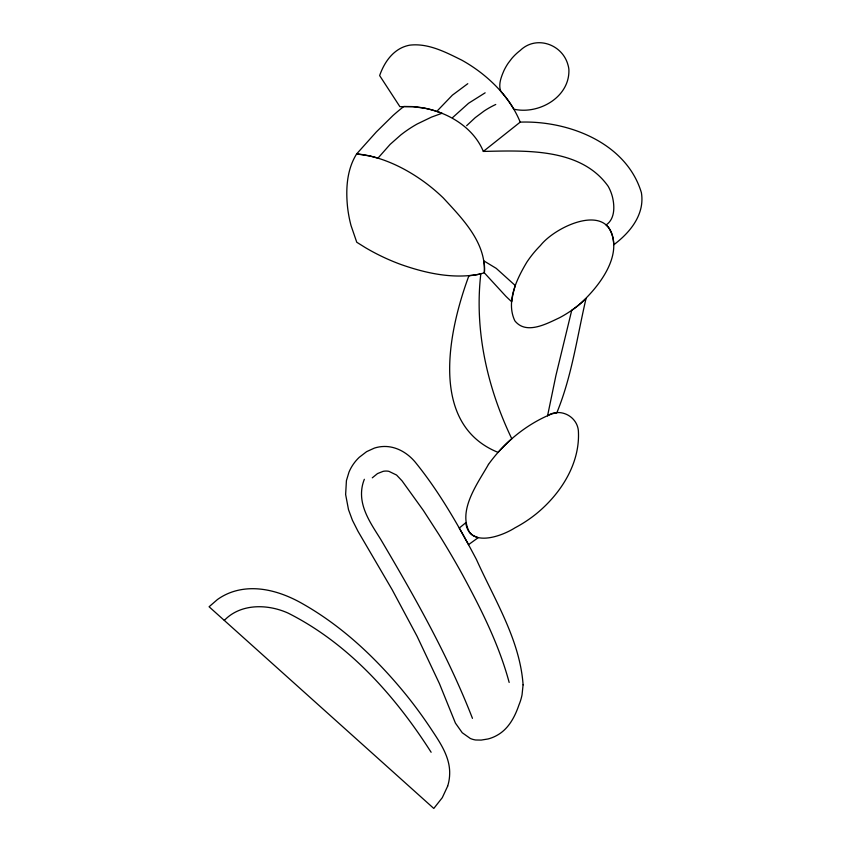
<?xml version="1.0" encoding="UTF-8"?>
<svg xmlns="http://www.w3.org/2000/svg" width="851" height="851" viewBox="0 0 851 851"><rect width="100%" height="100%" fill="white"/><g stroke="black" fill="none" stroke-linecap="round" stroke-linejoin="round"><path stroke-width="1.28" d="M484.368 272.831A48.847 46.975 -16.4 0 0 483.879 260.895L496.239 268.373L515.323 285.596A81.43 78.313 -16.4 0 0 511.759 301.807A221.207 212.739 -16.4 0 1 505.898 296.297L484.336 272.831C486.112 242.407 462.284 218.569 443.275 197.932A190.369 183.093 -16.4 0 0 424.372 182.008C409.863 171.466 393.832 162.86 376.599 157.743A112.97 108.641 -16.4 0 0 369.823 155.978A100.312 96.482 -16.4 0 0 363.164 154.701A88.302 84.919 -16.4 0 0 356.643 153.914C346.687 169.796 345.666 189.475 347.612 207.633A139.894 134.543 -16.4 0 0 351.006 225.494L356.76 242.248L365.356 247.62A218.93 210.559 -16.4 0 0 400.747 264.427C425.532 273.171 452.487 279.128 478.741 274.309A61.091 58.751 -16.4 0 0 480.815 273.831C474.262 330.39 487.346 387.779 511.781 438.754A151.042 145.266 -16.4 0 0 498.08 452.381C428.33 424.224 448.668 330.326 468.922 275.724M488.463 464.423A151.563 145.766 -16.4 0 1 505.196 444.871C517.514 432.797 531.832 422.734 547.587 415.682L555.926 375.482L571.734 310.285A113.662 109.311 -16.4 0 0 579.169 304.647C598.317 287.691 625.102 254.109 608.656 227.653A21.296 20.477 -16.4 0 0 606.072 224.983C615.188 218.898 614.73 205.921 612.326 196.453A48.539 46.677 -16.4 0 0 608.242 186.401C580.893 147.68 525.546 150.542 483.325 151.425C476.188 133.947 460.668 121.204 443.594 113.981A96.365 92.685 -16.4 0 0 425.149 108.29L412.469 106.598L399.896 106.673L379.642 75.579C383.375 64.899 389.726 54.485 399.779 48.752A30.593 29.423 -16.4 0 1 409.799 45.156C428.276 42.965 445.881 52.283 461.933 60.23A159.999 153.882 -16.4 0 1 482.07 73.643C498.314 86.515 512.345 102.78 520.206 122.129C568.415 120.416 626.474 142.862 641.399 192.688A42.539 40.912 -16.4 0 1 641.122 207.261C637.75 222.983 626.198 235.387 613.741 244.811C612.316 200.283 556.416 225.313 540.449 245.503A108.896 104.726 -16.4 0 0 526.854 262.14C516.844 278.894 505.717 301.499 514.834 320.806C526.184 335.198 546.895 323.625 559.607 317.7A113.8 109.449 -16.4 0 0 579.169 304.647A111.938 107.651 -16.4 0 0 586.031 298.52C577.116 336.805 571.861 376.238 556.809 412.82M488.463 464.423C477.9 483.134 457.338 510.409 469.614 532.407A16.158 15.541 -16.4 0 0 473.337 535.662L478.124 537.726L468.561 544.64L459.285 528.045L465.763 522.737C469.114 548.15 501.452 536.481 514.908 527.865A130.171 125.182 -16.4 0 0 536.024 514.015C560.192 494.378 579.659 464.625 578.457 432.553C578.467 417.011 560.692 407.161 547.587 415.682M437.68 110.46L452.392 95.152L467.784 83.685M452.711 117.491L468.593 103.237L485.155 92.823M466.635 125.693L475.209 117.661L484.251 110.907A86.834 83.515 -16.4 0 1 495.75 104.471M372.291 477.826L377.525 473.571L383.12 471.348A14.233 13.69 -16.4 0 1 388.886 471.326L396.555 475.039L402.066 480.868L423.373 510.462L439.01 534.673A971.863 934.685 -16.4 0 1 462.721 575.116C481.262 609.412 498.994 644.632 509.164 682.438M224.302 620.422C240.663 603.274 267.767 603.923 288.053 613.082C348.548 643.494 395.172 695.884 431.127 752.263M483.325 151.425L520.206 122.129M441.935 113.289L431.457 117.119L417.213 123.98A121.523 116.874 -16.4 0 0 400.757 134.979L390.13 144.383L377.961 158.148L369.823 155.988L356.643 153.925L376.376 131.894L392.939 115.598A203.4 195.624 -16.4 0 1 401.087 108.673L403.885 106.449L413.48 106.662A95.333 91.685 -16.4 0 1 441.924 113.321M484.336 272.831L478.741 274.309A76.526 73.601 -16.4 0 1 468.922 275.703M472.454 718.35C448.147 655.781 414.873 597.2 380.812 539.534C371.281 524.173 359.154 507.494 361.909 488.314A39.486 37.976 -16.4 0 1 364.345 479.294M500.686 91.142C498.25 84.281 501.228 76.888 503.962 70.569A57.815 55.602 -16.4 0 1 508.238 63.123L511.834 58.4A54.464 52.379 -16.4 0 1 520.248 50.443C536.29 34.912 562.447 44.358 567.947 64.836A25.615 24.636 -16.4 0 1 568.883 69.452C570.042 97.046 538.832 114.874 513.834 109.173A116.236 111.789 -16.4 0 0 509.366 102.194A129.118 124.182 -16.4 0 0 500.675 91.153M547.618 415.735A29.232 28.115 -16.4 0 1 556.799 412.756M523.088 684.832L522.046 694.82A54.943 52.847 -16.4 0 1 518.972 704.894C514.908 716.797 508.621 728.882 497.218 735.232A35.487 34.125 -16.4 0 1 488.006 738.976L481.198 740.083L475.709 739.998A21.381 20.562 -16.4 0 1 470.295 738.455L462.242 732.743L455.423 723.095L439.435 683.63L417.054 636.229L392.151 589.7L357.963 531.237L352.42 520.259L348.495 509.621L345.634 494.505L346.421 480.613L348.974 472.167A43.784 42.114 -16.4 0 1 359.271 457.295L366.6 451.658L374.419 448.083A32.561 31.317 -16.4 0 1 386.577 446.52C398.545 447.211 409.267 454.338 416.447 463.646C440.105 493.101 458.785 526.152 476.422 559.447C494.474 599.657 519.972 639.888 523.088 684.832M447.669 786.133L442.297 797.664L433.797 808.45L209.091 606.763L217.494 599.487A54.921 52.826 -16.4 0 1 231.727 592.105C256.013 583.712 282.415 591.956 303.733 604.412C343.953 627.453 377.95 660.057 406.98 695.916A486.549 467.944 -16.4 0 1 432.223 730.701C440.807 743.604 450.147 757.73 449.668 773.91A46.156 44.39 -16.4 0 1 447.669 786.133"/></g></svg>
